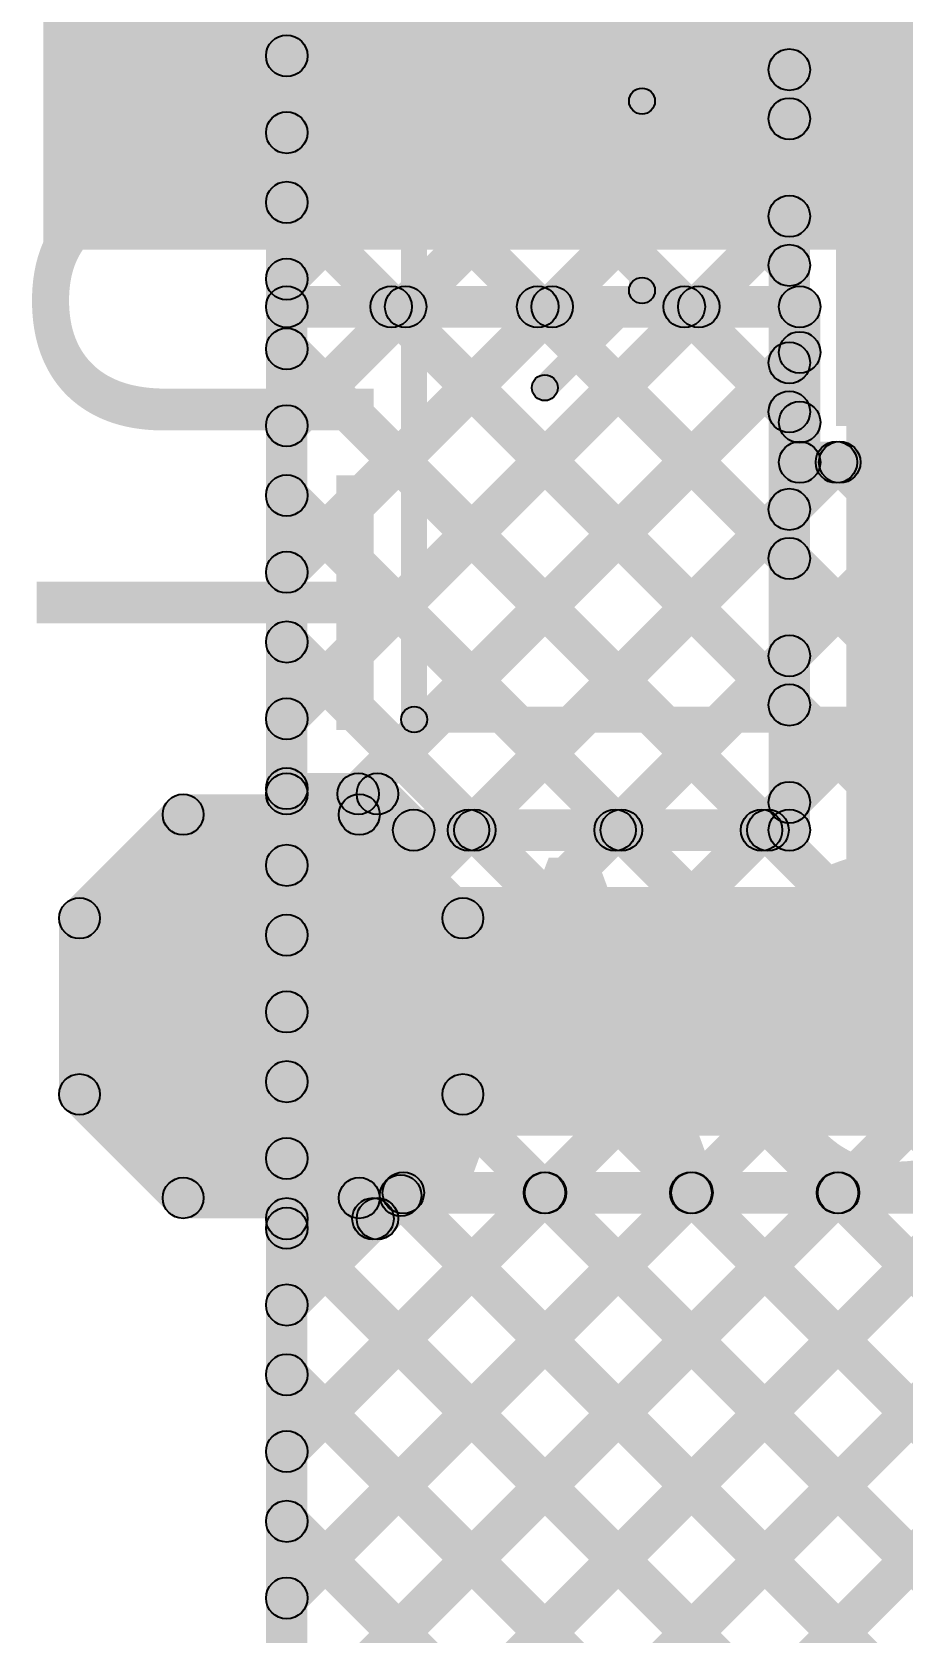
# Model space of a CAD drawing. Header units: millimetres. Extents: x 3.07 to 5.81, y 1.29 to 3.84.
# Drawn here: x 3.0688 to 3.2369, y 1.895 to 2.204 of the extents above; entities that cross this region are included whole.
import ezdxf

# ---------------------------------------------------------------- set-up
doc = ezdxf.new("R2010")
doc.units = ezdxf.units.MM
doc.header["$MEASUREMENT"] = 0
for name, color, linetype in [('BottomLayer', 5, 'Continuous'), ('BottomSolder', 6, 'Continuous'), ('MultiLayer', 9, 'Continuous'), ('TopLayer', 1, 'Continuous'), ('TopOverlay', 2, 'Continuous'), ('TopPaste', 8, 'Continuous'), ('TopSolder', 216, 'Continuous')]:
    doc.layers.add(name, color=color, linetype=linetype)

# ---------------------------------------------------------------- blocks, each defined once
blk = doc.blocks.new('T________B_____2P_1')
at = {"layer": 'BottomLayer'}
blk.add_hatch(color=5, dxfattribs=at).paths.add_polyline_path([(0.04, 0.04), (0.04, -0.04), (-0.04, -0.04), (-0.04, 0.04)])
at = {"layer": 'BottomSolder'}
blk.add_hatch(color=6, dxfattribs=at).paths.add_polyline_path([(0.044, 0.044), (0.044, -0.044), (-0.044, -0.044), (-0.044, 0.044)])
at = {"layer": 'MultiLayer'}
blk.add_hatch(color=9, dxfattribs=at).paths.add_polyline_path([(0.04, 0.04), (0.04, -0.04), (-0.04, -0.04), (-0.04, 0.04)])
at = {"layer": 'TopLayer'}
blk.add_hatch(color=1, dxfattribs=at).paths.add_polyline_path([(0.04, 0.04), (0.04, -0.04), (-0.04, -0.04), (-0.04, 0.04)])
at = {"layer": 'TopOverlay'}
h = blk.add_hatch(color=2, dxfattribs=at)
edge = h.paths.add_edge_path()
edge.add_arc((-0.10066, 0.12542), 0.0025, 0, 360)
h = blk.add_hatch(color=2, dxfattribs=at)
edge = h.paths.add_edge_path()
edge.add_arc((-0.10066, 0.12542), 0.0025, 0, 360)
for points in [[(-0.10066, 0.12292), (-0.10066, 0.12792), (0.29934, 0.12792), (0.29934, 0.12292)], [(-0.10316, 0.12542), (-0.09816, 0.12542), (-0.09816, -0.1384), (-0.10316, -0.1384)], [(-0.03837, 0.09843), (-0.03484, 0.10197), (-0.01607, 0.0832), (-0.01961, 0.07966)], [(0.03571, 0.10197), (0.03924, 0.09843), (0.02048, 0.07966), (0.01694, 0.0832)], [(-0.01784, 0.07893), (-0.01784, 0.08393), (0.01871, 0.08393), (0.01871, 0.07893)]]:
    blk.add_hatch(color=2, dxfattribs=at).paths.add_polyline_path(points)
h = blk.add_hatch(color=2, dxfattribs=at)
edge = h.paths.add_edge_path()
edge.add_arc((-0.03661, 0.1002), 0.0025, 0, 360)
h = blk.add_hatch(color=2, dxfattribs=at)
edge = h.paths.add_edge_path()
edge.add_arc((-0.01784, 0.08143), 0.0025, 0, 360)
h = blk.add_hatch(color=2, dxfattribs=at)
edge = h.paths.add_edge_path()
edge.add_arc((-0.01784, 0.08143), 0.0025, 0, 360)
h = blk.add_hatch(color=2, dxfattribs=at)
edge = h.paths.add_edge_path()
edge.add_arc((0.01871, 0.08143), 0.0025, 0, 360)
h = blk.add_hatch(color=2, dxfattribs=at)
edge = h.paths.add_edge_path()
edge.add_arc((0.01871, 0.08143), 0.0025, 0, 360)
at = {"layer": 'TopSolder'}
blk.add_hatch(color=216, dxfattribs=at).paths.add_polyline_path([(0.044, 0.044), (0.044, -0.044), (-0.044, -0.044), (-0.044, 0.044)])
at = {"layer": 'TopOverlay'}
for centre in [(-0.10066, 0.12542), (-0.10066, 0.12542), (-0.03661, 0.1002), (-0.01784, 0.08143), (-0.01784, 0.08143), (0.01871, 0.08143), (0.01871, 0.08143)]:
    blk.add_circle(centre, 0.0025, dxfattribs=at)
blk = doc.blocks.new('TEST_POINT_60')
at = {"layer": 'TopLayer'}
blk.add_hatch(color=1, dxfattribs=at).paths.add_polyline_path([(0.015, 0.03), (-0.015, 0.03), (-0.03, 0.015), (-0.03, -0.015), (-0.015, -0.03), (0.015, -0.03), (0.03, -0.015), (0.03, 0.015)])
at = {"layer": 'TopOverlay'}
h = blk.add_hatch(color=2, dxfattribs=at)
edge = h.paths.add_edge_path()
edge.add_arc((-0.017, 0.037), 0.00394, 0, 360)
h = blk.add_hatch(color=2, dxfattribs=at)
edge = h.paths.add_edge_path()
edge.add_arc((-0.017, 0.037), 0.00394, 0, 360)
h = blk.add_hatch(color=2, dxfattribs=at)
edge = h.paths.add_edge_path()
edge.add_arc((-0.017, 0.037), 0.00394, 0, 360)
for points in [[(-0.017, 0.03306), (-0.017, 0.04094), (0.017, 0.04094), (0.017, 0.03306)], [(-0.017, 0.03306), (-0.017, 0.04094), (0.017, 0.04094), (0.017, 0.03306)], [(-0.03422, 0.01422), (-0.03978, 0.01978), (-0.01978, 0.03978), (-0.01422, 0.03422)], [(0.01422, 0.03422), (0.01978, 0.03978), (0.03978, 0.01978), (0.03422, 0.01422)], [(-0.03306, -0.017), (-0.04094, -0.017), (-0.04094, 0.017), (-0.03306, 0.017)], [(0.04094, -0.017), (0.03306, -0.017), (0.03306, 0.017), (0.04094, 0.017)], [(-0.03978, -0.01978), (-0.03422, -0.01422), (-0.01422, -0.03422), (-0.01978, -0.03978)], [(0.01978, -0.03978), (0.01422, -0.03422), (0.03422, -0.01422), (0.03978, -0.01978)], [(-0.017, -0.04094), (-0.017, -0.03306), (0.017, -0.03306), (0.017, -0.04094)], [(-0.017, -0.04094), (-0.017, -0.03306), (0.017, -0.03306), (0.017, -0.04094)]]:
    blk.add_hatch(color=2, dxfattribs=at).paths.add_polyline_path(points)
h = blk.add_hatch(color=2, dxfattribs=at)
edge = h.paths.add_edge_path()
edge.add_arc((0.017, 0.037), 0.00394, 0, 360)
h = blk.add_hatch(color=2, dxfattribs=at)
edge = h.paths.add_edge_path()
edge.add_arc((0.017, 0.037), 0.00394, 0, 360)
h = blk.add_hatch(color=2, dxfattribs=at)
edge = h.paths.add_edge_path()
edge.add_arc((0.017, 0.037), 0.00394, 0, 360)
h = blk.add_hatch(color=2, dxfattribs=at)
edge = h.paths.add_edge_path()
edge.add_arc((-0.037, 0.017), 0.00394, 0, 360)
h = blk.add_hatch(color=2, dxfattribs=at)
edge = h.paths.add_edge_path()
edge.add_arc((-0.037, 0.017), 0.00394, 0, 360)
h = blk.add_hatch(color=2, dxfattribs=at)
edge = h.paths.add_edge_path()
edge.add_arc((0.037, 0.017), 0.00394, 0, 360)
h = blk.add_hatch(color=2, dxfattribs=at)
edge = h.paths.add_edge_path()
edge.add_arc((0.037, 0.017), 0.00394, 0, 360)
h = blk.add_hatch(color=2, dxfattribs=at)
edge = h.paths.add_edge_path()
edge.add_arc((-0.037, -0.017), 0.00394, 0, 360)
h = blk.add_hatch(color=2, dxfattribs=at)
edge = h.paths.add_edge_path()
edge.add_arc((-0.037, -0.017), 0.00394, 0, 360)
h = blk.add_hatch(color=2, dxfattribs=at)
edge = h.paths.add_edge_path()
edge.add_arc((0.037, -0.017), 0.00394, 0, 360)
h = blk.add_hatch(color=2, dxfattribs=at)
edge = h.paths.add_edge_path()
edge.add_arc((0.037, -0.017), 0.00394, 0, 360)
h = blk.add_hatch(color=2, dxfattribs=at)
edge = h.paths.add_edge_path()
edge.add_arc((-0.017, -0.037), 0.00394, 0, 360)
h = blk.add_hatch(color=2, dxfattribs=at)
edge = h.paths.add_edge_path()
edge.add_arc((-0.017, -0.037), 0.00394, 0, 360)
h = blk.add_hatch(color=2, dxfattribs=at)
edge = h.paths.add_edge_path()
edge.add_arc((-0.017, -0.037), 0.00394, 0, 360)
h = blk.add_hatch(color=2, dxfattribs=at)
edge = h.paths.add_edge_path()
edge.add_arc((0.017, -0.037), 0.00394, 0, 360)
h = blk.add_hatch(color=2, dxfattribs=at)
edge = h.paths.add_edge_path()
edge.add_arc((0.017, -0.037), 0.00394, 0, 360)
h = blk.add_hatch(color=2, dxfattribs=at)
edge = h.paths.add_edge_path()
edge.add_arc((0.017, -0.037), 0.00394, 0, 360)
at = {"layer": 'TopPaste'}
blk.add_hatch(color=8, dxfattribs=at).paths.add_polyline_path([(0.015, 0.03), (-0.015, 0.03), (-0.03, 0.015), (-0.03, -0.015), (-0.015, -0.03), (0.015, -0.03), (0.03, -0.015), (0.03, 0.015)])
at = {"layer": 'TopSolder'}
blk.add_hatch(color=216, dxfattribs=at).paths.add_polyline_path([(0.017, 0.034), (-0.017, 0.034), (-0.034, 0.017), (-0.034, -0.017), (-0.017, -0.034), (0.017, -0.034), (0.034, -0.017), (0.034, 0.017)])
at = {"layer": 'TopOverlay'}
for centre in [(-0.017, 0.037), (-0.017, 0.037), (-0.017, 0.037), (0.017, 0.037), (0.017, 0.037), (0.017, 0.037), (-0.037, 0.017), (-0.037, 0.017), (0.037, 0.017), (0.037, 0.017), (-0.037, -0.017), (-0.037, -0.017), (0.037, -0.017), (0.037, -0.017), (-0.017, -0.037), (-0.017, -0.037), (-0.017, -0.037), (0.017, -0.037), (0.017, -0.037), (0.017, -0.037)]:
    blk.add_circle(centre, 0.00394, dxfattribs=at)

msp = doc.modelspace()

# ---------------------------------------------------------------- hatches: boundary and pattern name
at = {"layer": 'BottomLayer'}
for points in [[(3.071, 2.163), (3.218, 2.163), (3.218, 2.54), (3.071, 2.54)], [(3.072, 2.162), (3.309, 2.162), (3.309, 2.289), (3.072, 2.289)], [(3.12083, 1.89895), (3.11517, 1.90461), (3.36739, 2.15683), (3.37305, 2.15117)], [(3.12083, 2.12522), (3.11517, 2.13088), (3.13812, 2.15383), (3.14378, 2.14817)], [(3.12083, 2.06865), (3.11517, 2.07431), (3.19469, 2.15383), (3.20035, 2.14817)], [(3.12083, 2.09694), (3.11517, 2.1026), (3.1664, 2.15383), (3.17206, 2.14817)], [(3.118, 2.147), (3.118, 2.155), (3.217, 2.155), (3.217, 2.147)], [(3.13533, 2.14817), (3.14099, 2.15383), (3.38583, 1.90899), (3.38017, 1.90333)], [(3.16362, 2.14817), (3.16927, 2.15383), (3.38583, 1.93727), (3.38017, 1.93162)], [(3.1919, 2.14817), (3.19756, 2.15383), (3.21983, 2.13156), (3.21417, 2.1259)], [(3.122, 1.555), (3.114, 1.555), (3.114, 2.151), (3.122, 2.151)], [(3.221, 2.121), (3.213, 2.121), (3.213, 2.151), (3.221, 2.151)], [(3.11517, 2.14005), (3.12083, 2.1457), (3.38583, 1.8807), (3.38017, 1.87505)], [(3.12083, 2.04037), (3.11517, 2.04603), (3.21417, 2.14503), (3.21983, 2.13937)], [(3.12083, 1.87066), (3.11517, 1.87632), (3.38017, 2.14132), (3.38583, 2.13566)], [(3.12083, 2.01209), (3.11517, 2.01774), (3.22126, 2.12383), (3.22691, 2.11817)], [(3.12083, 1.92723), (3.11517, 1.93289), (3.30611, 2.12383), (3.31177, 2.11817)], [(3.12083, 1.95552), (3.11517, 1.96117), (3.27783, 2.12383), (3.28348, 2.11817)], [(3.12083, 1.9838), (3.11517, 1.98946), (3.24954, 2.12383), (3.2552, 2.11817)], [(3.217, 2.117), (3.217, 2.125), (3.319, 2.125), (3.319, 2.117)], [(3.2219, 2.11817), (3.22756, 2.12383), (3.38583, 1.96556), (3.38017, 1.9599)], [(3.11517, 2.11176), (3.12083, 2.11742), (3.4237, 1.81455), (3.41804, 1.8089)], [(3.12083, 1.84238), (3.11517, 1.84804), (3.38017, 2.11304), (3.38583, 2.10738)], [(3.11517, 2.08348), (3.12083, 2.08914), (3.4236, 1.78637), (3.41794, 1.78071)], [(3.12083, 1.8141), (3.11517, 1.81975), (3.38017, 2.08475), (3.38583, 2.0791)], [(3.11517, 2.05519), (3.12083, 2.06085), (3.42883, 1.75285), (3.42317, 1.74719)], [(3.12083, 1.78581), (3.11517, 1.79147), (3.38017, 2.05647), (3.38583, 2.05081)], [(3.11517, 2.02691), (3.12083, 2.03257), (3.59383, 1.55957), (3.58817, 1.55391)], [(3.11517, 1.99863), (3.12083, 2.00428), (3.63628, 1.48883), (3.63063, 1.48317)], [(3.11517, 1.97034), (3.12083, 1.976), (3.531, 1.56583), (3.52534, 1.56017)], [(3.11517, 1.94206), (3.12083, 1.94771), (3.50271, 1.56583), (3.49706, 1.56017)], [(3.11517, 1.91377), (3.12083, 1.91943), (3.47443, 1.56583), (3.46877, 1.56017)]]:
    msp.add_hatch(color=5, dxfattribs=at).paths.add_polyline_path(points)
h = msp.add_hatch(color=5, dxfattribs=at)
edge = h.paths.add_edge_path()
edge.add_arc((3.118, 2.151), 0.004, 0, 360)
h = msp.add_hatch(color=5, dxfattribs=at)
edge = h.paths.add_edge_path()
edge.add_arc((3.118, 2.151), 0.004, 0, 360)
h = msp.add_hatch(color=5, dxfattribs=at)
edge = h.paths.add_edge_path()
edge.add_arc((3.13816, 2.151), 0.004, 0, 360)
h = msp.add_hatch(color=5, dxfattribs=at)
edge = h.paths.add_edge_path()
edge.add_arc((3.14095, 2.151), 0.004, 0, 360)
h = msp.add_hatch(color=5, dxfattribs=at)
edge = h.paths.add_edge_path()
edge.add_arc((3.16644, 2.151), 0.004, 0, 360)
h = msp.add_hatch(color=5, dxfattribs=at)
edge = h.paths.add_edge_path()
edge.add_arc((3.16923, 2.151), 0.004, 0, 360)
h = msp.add_hatch(color=5, dxfattribs=at)
edge = h.paths.add_edge_path()
edge.add_arc((3.19473, 2.151), 0.004, 0, 360)
h = msp.add_hatch(color=5, dxfattribs=at)
edge = h.paths.add_edge_path()
edge.add_arc((3.19752, 2.151), 0.004, 0, 360)
h = msp.add_hatch(color=5, dxfattribs=at)
edge = h.paths.add_edge_path()
edge.add_arc((3.217, 2.151), 0.004, 0, 360)
h = msp.add_hatch(color=5, dxfattribs=at)
edge = h.paths.add_edge_path()
edge.add_arc((3.217, 2.151), 0.004, 0, 360)
h = msp.add_hatch(color=5, dxfattribs=at)
edge = h.paths.add_edge_path()
edge.add_arc((3.118, 2.14288), 0.004, 0, 360)
h = msp.add_hatch(color=5, dxfattribs=at)
edge = h.paths.add_edge_path()
edge.add_arc((3.217, 2.1422), 0.004, 0, 360)
h = msp.add_hatch(color=5, dxfattribs=at)
edge = h.paths.add_edge_path()
edge.add_arc((3.118, 2.12805), 0.004, 0, 360)
h = msp.add_hatch(color=5, dxfattribs=at)
edge = h.paths.add_edge_path()
edge.add_arc((3.217, 2.12873), 0.004, 0, 360)
h = msp.add_hatch(color=5, dxfattribs=at)
edge = h.paths.add_edge_path()
edge.add_arc((3.217, 2.121), 0.004, 0, 360)
h = msp.add_hatch(color=5, dxfattribs=at)
edge = h.paths.add_edge_path()
edge.add_arc((3.217, 2.121), 0.004, 0, 360)
h = msp.add_hatch(color=5, dxfattribs=at)
edge = h.paths.add_edge_path()
edge.add_arc((3.22409, 2.121), 0.004, 0, 360)
h = msp.add_hatch(color=5, dxfattribs=at)
edge = h.paths.add_edge_path()
edge.add_arc((3.22473, 2.121), 0.004, 0, 360)
h = msp.add_hatch(color=5, dxfattribs=at)
edge = h.paths.add_edge_path()
edge.add_arc((3.118, 2.11459), 0.004, 0, 360)
h = msp.add_hatch(color=5, dxfattribs=at)
edge = h.paths.add_edge_path()
edge.add_arc((3.118, 2.09977), 0.004, 0, 360)
h = msp.add_hatch(color=5, dxfattribs=at)
edge = h.paths.add_edge_path()
edge.add_arc((3.118, 2.08631), 0.004, 0, 360)
h = msp.add_hatch(color=5, dxfattribs=at)
edge = h.paths.add_edge_path()
edge.add_arc((3.118, 2.07148), 0.004, 0, 360)
h = msp.add_hatch(color=5, dxfattribs=at)
edge = h.paths.add_edge_path()
edge.add_arc((3.118, 2.05802), 0.004, 0, 360)
h = msp.add_hatch(color=5, dxfattribs=at)
edge = h.paths.add_edge_path()
edge.add_arc((3.118, 2.0432), 0.004, 0, 360)
h = msp.add_hatch(color=5, dxfattribs=at)
edge = h.paths.add_edge_path()
edge.add_arc((3.118, 2.02974), 0.004, 0, 360)
h = msp.add_hatch(color=5, dxfattribs=at)
edge = h.paths.add_edge_path()
edge.add_arc((3.118, 2.01491), 0.004, 0, 360)
h = msp.add_hatch(color=5, dxfattribs=at)
edge = h.paths.add_edge_path()
edge.add_arc((3.118, 2.00145), 0.004, 0, 360)
h = msp.add_hatch(color=5, dxfattribs=at)
edge = h.paths.add_edge_path()
edge.add_arc((3.118, 1.98663), 0.004, 0, 360)
h = msp.add_hatch(color=5, dxfattribs=at)
edge = h.paths.add_edge_path()
edge.add_arc((3.118, 1.97317), 0.004, 0, 360)
h = msp.add_hatch(color=5, dxfattribs=at)
edge = h.paths.add_edge_path()
edge.add_arc((3.118, 1.95835), 0.004, 0, 360)
h = msp.add_hatch(color=5, dxfattribs=at)
edge = h.paths.add_edge_path()
edge.add_arc((3.118, 1.94489), 0.004, 0, 360)
h = msp.add_hatch(color=5, dxfattribs=at)
edge = h.paths.add_edge_path()
edge.add_arc((3.118, 1.93006), 0.004, 0, 360)
h = msp.add_hatch(color=5, dxfattribs=at)
edge = h.paths.add_edge_path()
edge.add_arc((3.118, 1.9166), 0.004, 0, 360)
h = msp.add_hatch(color=5, dxfattribs=at)
edge = h.paths.add_edge_path()
edge.add_arc((3.118, 1.90178), 0.004, 0, 360)
at = {"layer": 'TopLayer'}
for points in [[(3.12083, 2.15351), (3.11517, 2.15916), (3.25584, 2.29983), (3.26149, 2.29417)], [(3.12083, 2.18179), (3.11517, 2.18745), (3.22755, 2.29983), (3.23321, 2.29417)], [(3.122, 2.057), (3.114, 2.057), (3.114, 2.297), (3.122, 2.297)], [(3.11517, 2.28147), (3.12083, 2.28713), (3.21783, 2.19013), (3.21217, 2.18447)], [(3.11517, 2.25318), (3.12083, 2.25884), (3.21783, 2.16184), (3.21217, 2.15618)], [(3.11517, 2.2249), (3.12083, 2.23056), (3.21783, 2.13356), (3.21217, 2.1279)], [(3.12083, 2.12522), (3.11517, 2.13088), (3.21217, 2.22788), (3.21783, 2.22222)], [(3.219, 2.05), (3.211, 2.05), (3.211, 2.229), (3.219, 2.229)], [(3.226, 1.992), (3.318, 1.992), (3.318, 2.218), (3.226, 2.218)], [(3.11517, 2.19662), (3.12083, 2.20227), (3.21783, 2.10527), (3.21217, 2.09962)], [(3.12083, 2.09694), (3.11517, 2.1026), (3.21217, 2.1996), (3.21783, 2.19394)], [(3.11517, 2.16833), (3.12083, 2.17399), (3.21783, 2.07699), (3.21217, 2.07133)], [(3.12083, 2.06865), (3.11517, 2.07431), (3.21217, 2.17131), (3.21783, 2.16565)], [(3.11517, 2.14005), (3.12083, 2.1457), (3.2137, 2.05283), (3.20805, 2.04717)], [(3.13463, 2.05417), (3.12897, 2.05983), (3.21217, 2.14303), (3.21783, 2.13737)], [(3.11517, 2.11176), (3.12083, 2.11742), (3.18542, 2.05283), (3.17976, 2.04717)], [(3.15591, 2.04717), (3.15026, 2.05283), (3.21217, 2.11474), (3.21783, 2.10909)], [(3.11517, 2.08348), (3.12083, 2.08914), (3.15714, 2.05283), (3.15148, 2.04717)], [(3.1842, 2.04717), (3.17854, 2.05283), (3.21217, 2.08646), (3.21783, 2.0808)], [(3.118, 2.053), (3.118, 2.061), (3.1355, 2.061), (3.1355, 2.053)], [(3.13267, 2.05417), (3.13833, 2.05983), (3.14533, 2.05283), (3.13967, 2.04717)], [(3.21248, 2.04717), (3.20683, 2.05283), (3.21217, 2.05817), (3.21783, 2.05252)], [(3.1425, 2.046), (3.1425, 2.054), (3.215, 2.054), (3.215, 2.046)], [(3.092, 1.991), (3.318, 1.991), (3.318, 2.039), (3.092, 2.039)], [(3.1405, 1.976), (3.1405, 1.984), (3.329, 1.984), (3.329, 1.976)], [(3.12083, 1.78581), (3.11517, 1.79147), (3.30653, 1.98283), (3.31219, 1.97717)], [(3.12083, 1.92723), (3.11517, 1.93289), (3.16511, 1.98283), (3.17077, 1.97717)], [(3.12083, 1.89895), (3.11517, 1.90461), (3.19339, 1.98283), (3.19905, 1.97717)], [(3.12083, 1.8141), (3.11517, 1.81975), (3.27825, 1.98283), (3.2839, 1.97717)], [(3.12083, 1.84238), (3.11517, 1.84804), (3.24996, 1.98283), (3.25562, 1.97717)], [(3.12083, 1.87066), (3.11517, 1.87632), (3.22168, 1.98283), (3.22734, 1.97717)], [(3.13833, 1.97217), (3.13267, 1.97783), (3.13767, 1.98283), (3.14333, 1.97717)], [(3.13715, 1.97665), (3.14281, 1.98231), (3.38683, 1.73828), (3.38117, 1.73263)], [(3.16491, 1.97717), (3.17057, 1.98283), (3.38683, 1.76657), (3.38117, 1.76091)], [(3.19319, 1.97717), (3.19885, 1.98283), (3.38683, 1.79485), (3.38117, 1.78919)], [(3.22148, 1.97717), (3.22714, 1.98283), (3.38683, 1.82314), (3.38117, 1.81748)], [(3.12083, 1.95552), (3.11517, 1.96117), (3.13183, 1.97783), (3.13748, 1.97217)], [(3.118, 1.971), (3.118, 1.979), (3.1355, 1.979), (3.1355, 1.971)], [(3.122, 1.555), (3.114, 1.555), (3.114, 1.975), (3.122, 1.975)], [(3.11517, 1.97034), (3.12083, 1.976), (3.38683, 1.71), (3.38117, 1.70434)], [(3.11517, 1.94206), (3.12083, 1.94771), (3.38683, 1.68171), (3.38117, 1.67606)], [(3.11517, 1.91377), (3.12083, 1.91943), (3.38683, 1.65343), (3.38117, 1.64777)]]:
    msp.add_hatch(color=1, dxfattribs=at).paths.add_polyline_path(points)
h = msp.add_hatch(color=1, dxfattribs=at)
edge = h.paths.add_edge_path()
edge.add_arc((3.118, 2.19944), 0.004, 0, 360)
h = msp.add_hatch(color=1, dxfattribs=at)
edge = h.paths.add_edge_path()
edge.add_arc((3.215, 2.19677), 0.004, 0, 360)
h = msp.add_hatch(color=1, dxfattribs=at)
edge = h.paths.add_edge_path()
edge.add_arc((3.215, 2.1873), 0.004, 0, 360)
h = msp.add_hatch(color=1, dxfattribs=at)
edge = h.paths.add_edge_path()
edge.add_arc((3.118, 2.18462), 0.004, 0, 360)
h = msp.add_hatch(color=1, dxfattribs=at)
edge = h.paths.add_edge_path()
edge.add_arc((3.118, 2.17116), 0.004, 0, 360)
h = msp.add_hatch(color=1, dxfattribs=at)
edge = h.paths.add_edge_path()
edge.add_arc((3.215, 2.16848), 0.004, 0, 360)
h = msp.add_hatch(color=1, dxfattribs=at)
edge = h.paths.add_edge_path()
edge.add_arc((3.215, 2.15901), 0.004, 0, 360)
h = msp.add_hatch(color=1, dxfattribs=at)
edge = h.paths.add_edge_path()
edge.add_arc((3.118, 2.15634), 0.004, 0, 360)
h = msp.add_hatch(color=1, dxfattribs=at)
edge = h.paths.add_edge_path()
edge.add_arc((3.118, 2.14288), 0.004, 0, 360)
h = msp.add_hatch(color=1, dxfattribs=at)
edge = h.paths.add_edge_path()
edge.add_arc((3.215, 2.1402), 0.004, 0, 360)
h = msp.add_hatch(color=1, dxfattribs=at)
edge = h.paths.add_edge_path()
edge.add_arc((3.118, 2.12805), 0.004, 0, 360)
h = msp.add_hatch(color=1, dxfattribs=at)
edge = h.paths.add_edge_path()
edge.add_arc((3.215, 2.13073), 0.004, 0, 360)
h = msp.add_hatch(color=1, dxfattribs=at)
edge = h.paths.add_edge_path()
edge.add_arc((3.118, 2.11459), 0.004, 0, 360)
h = msp.add_hatch(color=1, dxfattribs=at)
edge = h.paths.add_edge_path()
edge.add_arc((3.215, 2.11191), 0.004, 0, 360)
h = msp.add_hatch(color=1, dxfattribs=at)
edge = h.paths.add_edge_path()
edge.add_arc((3.215, 2.10244), 0.004, 0, 360)
h = msp.add_hatch(color=1, dxfattribs=at)
edge = h.paths.add_edge_path()
edge.add_arc((3.118, 2.09977), 0.004, 0, 360)
h = msp.add_hatch(color=1, dxfattribs=at)
edge = h.paths.add_edge_path()
edge.add_arc((3.118, 2.08631), 0.004, 0, 360)
h = msp.add_hatch(color=1, dxfattribs=at)
edge = h.paths.add_edge_path()
edge.add_arc((3.215, 2.08363), 0.004, 0, 360)
h = msp.add_hatch(color=1, dxfattribs=at)
edge = h.paths.add_edge_path()
edge.add_arc((3.215, 2.07416), 0.004, 0, 360)
h = msp.add_hatch(color=1, dxfattribs=at)
edge = h.paths.add_edge_path()
edge.add_arc((3.118, 2.07148), 0.004, 0, 360)
h = msp.add_hatch(color=1, dxfattribs=at)
edge = h.paths.add_edge_path()
edge.add_arc((3.118, 2.057), 0.004, 0, 360)
h = msp.add_hatch(color=1, dxfattribs=at)
edge = h.paths.add_edge_path()
edge.add_arc((3.118, 2.057), 0.004, 0, 360)
h = msp.add_hatch(color=1, dxfattribs=at)
edge = h.paths.add_edge_path()
edge.add_arc((3.1318, 2.057), 0.004, 0, 360)
h = msp.add_hatch(color=1, dxfattribs=at)
edge = h.paths.add_edge_path()
edge.add_arc((3.1355, 2.057), 0.004, 0, 360)
h = msp.add_hatch(color=1, dxfattribs=at)
edge = h.paths.add_edge_path()
edge.add_arc((3.1355, 2.057), 0.004, 0, 360)
h = msp.add_hatch(color=1, dxfattribs=at)
edge = h.paths.add_edge_path()
edge.add_arc((3.215, 2.05535), 0.004, 0, 360)
h = msp.add_hatch(color=1, dxfattribs=at)
edge = h.paths.add_edge_path()
edge.add_arc((3.1425, 2.05), 0.004, 0, 360)
h = msp.add_hatch(color=1, dxfattribs=at)
edge = h.paths.add_edge_path()
edge.add_arc((3.1425, 2.05), 0.004, 0, 360)
h = msp.add_hatch(color=1, dxfattribs=at)
edge = h.paths.add_edge_path()
edge.add_arc((3.15309, 2.05), 0.004, 0, 360)
h = msp.add_hatch(color=1, dxfattribs=at)
edge = h.paths.add_edge_path()
edge.add_arc((3.15431, 2.05), 0.004, 0, 360)
h = msp.add_hatch(color=1, dxfattribs=at)
edge = h.paths.add_edge_path()
edge.add_arc((3.18137, 2.05), 0.004, 0, 360)
h = msp.add_hatch(color=1, dxfattribs=at)
edge = h.paths.add_edge_path()
edge.add_arc((3.18259, 2.05), 0.004, 0, 360)
h = msp.add_hatch(color=1, dxfattribs=at)
edge = h.paths.add_edge_path()
edge.add_arc((3.20965, 2.05), 0.004, 0, 360)
h = msp.add_hatch(color=1, dxfattribs=at)
edge = h.paths.add_edge_path()
edge.add_arc((3.21088, 2.05), 0.004, 0, 360)
h = msp.add_hatch(color=1, dxfattribs=at)
edge = h.paths.add_edge_path()
edge.add_arc((3.215, 2.05), 0.004, 0, 360)
h = msp.add_hatch(color=1, dxfattribs=at)
edge = h.paths.add_edge_path()
edge.add_arc((3.215, 2.05), 0.004, 0, 360)
h = msp.add_hatch(color=1, dxfattribs=at)
edge = h.paths.add_edge_path()
edge.add_arc((3.1405, 1.98), 0.004, 0, 360)
h = msp.add_hatch(color=1, dxfattribs=at)
edge = h.paths.add_edge_path()
edge.add_arc((3.1405, 1.98), 0.004, 0, 360)
h = msp.add_hatch(color=1, dxfattribs=at)
edge = h.paths.add_edge_path()
edge.add_arc((3.16774, 1.98), 0.004, 0, 360)
h = msp.add_hatch(color=1, dxfattribs=at)
edge = h.paths.add_edge_path()
edge.add_arc((3.16794, 1.98), 0.004, 0, 360)
h = msp.add_hatch(color=1, dxfattribs=at)
edge = h.paths.add_edge_path()
edge.add_arc((3.19602, 1.98), 0.004, 0, 360)
h = msp.add_hatch(color=1, dxfattribs=at)
edge = h.paths.add_edge_path()
edge.add_arc((3.19622, 1.98), 0.004, 0, 360)
h = msp.add_hatch(color=1, dxfattribs=at)
edge = h.paths.add_edge_path()
edge.add_arc((3.22431, 1.98), 0.004, 0, 360)
h = msp.add_hatch(color=1, dxfattribs=at)
edge = h.paths.add_edge_path()
edge.add_arc((3.22451, 1.98), 0.004, 0, 360)
h = msp.add_hatch(color=1, dxfattribs=at)
edge = h.paths.add_edge_path()
edge.add_arc((3.13998, 1.97948), 0.004, 0, 360)
h = msp.add_hatch(color=1, dxfattribs=at)
edge = h.paths.add_edge_path()
edge.add_arc((3.118, 1.975), 0.004, 0, 360)
h = msp.add_hatch(color=1, dxfattribs=at)
edge = h.paths.add_edge_path()
edge.add_arc((3.118, 1.975), 0.004, 0, 360)
h = msp.add_hatch(color=1, dxfattribs=at)
edge = h.paths.add_edge_path()
edge.add_arc((3.13465, 1.975), 0.004, 0, 360)
h = msp.add_hatch(color=1, dxfattribs=at)
edge = h.paths.add_edge_path()
edge.add_arc((3.1355, 1.975), 0.004, 0, 360)
h = msp.add_hatch(color=1, dxfattribs=at)
edge = h.paths.add_edge_path()
edge.add_arc((3.1355, 1.975), 0.004, 0, 360)
h = msp.add_hatch(color=1, dxfattribs=at)
edge = h.paths.add_edge_path()
edge.add_arc((3.118, 1.97317), 0.004, 0, 360)
h = msp.add_hatch(color=1, dxfattribs=at)
edge = h.paths.add_edge_path()
edge.add_arc((3.118, 1.95835), 0.004, 0, 360)
h = msp.add_hatch(color=1, dxfattribs=at)
edge = h.paths.add_edge_path()
edge.add_arc((3.118, 1.94489), 0.004, 0, 360)
h = msp.add_hatch(color=1, dxfattribs=at)
edge = h.paths.add_edge_path()
edge.add_arc((3.118, 1.93006), 0.004, 0, 360)
h = msp.add_hatch(color=1, dxfattribs=at)
edge = h.paths.add_edge_path()
edge.add_arc((3.118, 1.9166), 0.004, 0, 360)
h = msp.add_hatch(color=1, dxfattribs=at)
edge = h.paths.add_edge_path()
edge.add_arc((3.118, 1.90178), 0.004, 0, 360)

# ---------------------------------------------------------------- linework, layer by layer
at = {"layer": 'BottomLayer'}
for centre in [(3.118, 2.151), (3.118, 2.151), (3.13816, 2.151), (3.14095, 2.151), (3.16644, 2.151), (3.16923, 2.151), (3.19473, 2.151), (3.19752, 2.151), (3.217, 2.151), (3.217, 2.151), (3.118, 2.14288), (3.217, 2.1422), (3.118, 2.12805), (3.217, 2.12873), (3.217, 2.121), (3.217, 2.121), (3.22409, 2.121), (3.22473, 2.121), (3.118, 2.11459), (3.118, 2.09977), (3.118, 2.08631), (3.118, 2.07148), (3.118, 2.05802), (3.118, 2.0432), (3.118, 2.02974), (3.118, 2.01491), (3.118, 2.00145), (3.118, 1.98663), (3.118, 1.97317), (3.118, 1.95835), (3.118, 1.94489), (3.118, 1.93006), (3.118, 1.9166), (3.118, 1.90178)]:
    msp.add_circle(centre, 0.004, dxfattribs=at)
at = {"layer": 'TopLayer'}
for centre in [(3.118, 2.19944), (3.215, 2.19677), (3.215, 2.1873), (3.118, 2.18462), (3.118, 2.17116), (3.215, 2.16848), (3.215, 2.15901), (3.118, 2.15634), (3.118, 2.14288), (3.215, 2.1402), (3.118, 2.12805), (3.215, 2.13073), (3.118, 2.11459), (3.215, 2.11191), (3.215, 2.10244), (3.118, 2.09977), (3.118, 2.08631), (3.215, 2.08363), (3.215, 2.07416), (3.118, 2.07148), (3.118, 2.057), (3.118, 2.057), (3.1318, 2.057), (3.1355, 2.057), (3.1355, 2.057), (3.215, 2.05535), (3.1425, 2.05), (3.1425, 2.05), (3.15309, 2.05), (3.15431, 2.05), (3.18137, 2.05), (3.18259, 2.05), (3.20965, 2.05), (3.21088, 2.05), (3.215, 2.05), (3.215, 2.05), (3.1405, 1.98), (3.1405, 1.98), (3.16774, 1.98), (3.16794, 1.98), (3.19602, 1.98), (3.19622, 1.98), (3.22431, 1.98), (3.22451, 1.98), (3.13998, 1.97948), (3.118, 1.975), (3.118, 1.975), (3.13465, 1.975), (3.1355, 1.975), (3.1355, 1.975), (3.118, 1.97317), (3.118, 1.95835), (3.118, 1.94489), (3.118, 1.93006), (3.118, 1.9166), (3.118, 1.90178)]:
    msp.add_circle(centre, 0.004, dxfattribs=at)

# ---------------------------------------------------------------- block references
at = {"rotation": 90}
msp.add_blockref('T________B_____2P_1', (3.268, 2.172), dxfattribs=at)
msp.add_blockref('TEST_POINT_60', (3.115, 2.016))

# ---------------------------------------------------------------- texts
at = {"layer": 'TopOverlay'}
for s, rotation, p in [('AC INPUT', 270, (3.06976, 2.473)), ('AC IN', 360, (3.144, 1.9797))]:
    msp.add_text(s, height=0.065, rotation=rotation, dxfattribs=at).set_placement(p)

doc.saveas('drawing.dxf')
